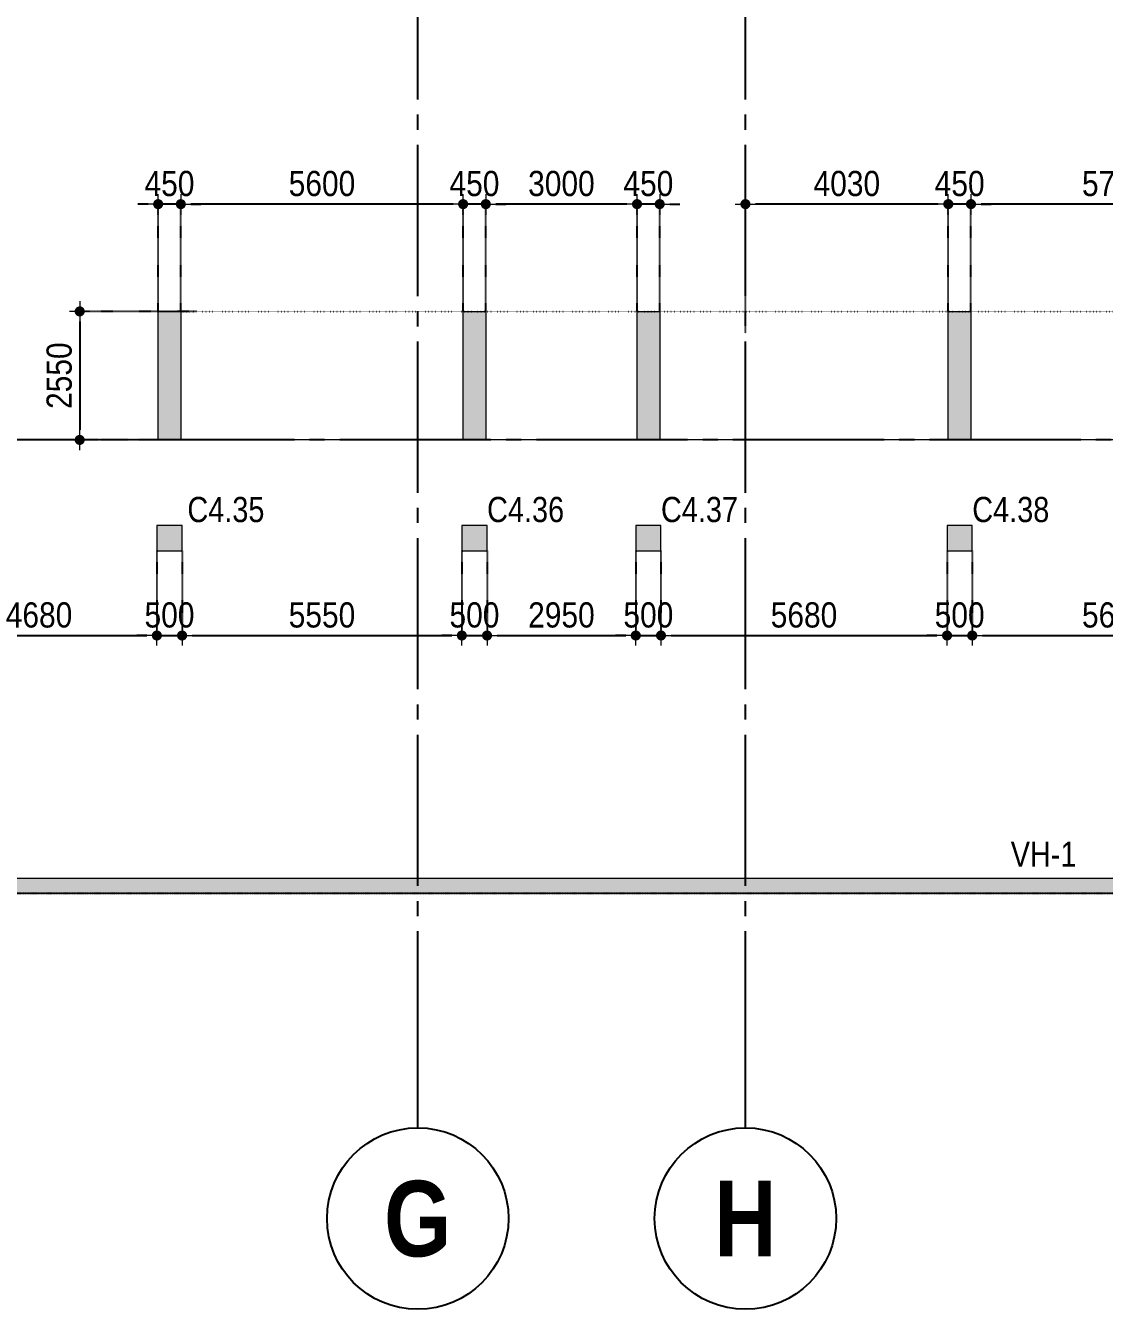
# Model space of a CAD drawing. Header units: millimetres. Extents: x -3973692 to -2843767, y 592734 to 838475.
# Drawn here: x -3701623 to -3680225, y 592734 to 618199 of the extents above; entities that cross this region are included whole.
import ezdxf
from ezdxf.enums import TextEntityAlignment as Align

# ---------------------------------------------------------------- set-up
doc = ezdxf.new("R2010")
doc.units = ezdxf.units.MM
doc.header["$MEASUREMENT"] = 0
doc.header["$PDMODE"] = 3
doc.header["$PDSIZE"] = -20
for name, pattern in [('CHG_XX_Cot_Ham 1$0$MB_Luoi truc$0$Center101', [13, 10, -1, 1, -1]), ('CHG_XX_Cot_Ham 1$0$MB_Luoi truc$0$HTT Hidden 21', [3, 2, -1]), ('CHG_XX_Luoi truc$0$MB_Luoi truc$0$Center101', [13, 10, -1, 1, -1]), ('DIVIDE2', [15.875, 6.35, -3.175, 0, -3.175, 0, -3.175]), ('DOT2', [0.125, 0, -0.125]), ('HIDDEN5', [2.8375, 1.25, -1.5875])]:
    doc.linetypes.add(name, pattern=pattern)
doc.layers.get('0').update_dxf_attribs({"lineweight": 9})
doc.layers.get('Defpoints').update_dxf_attribs({"color": 10, "lineweight": 0})
for name, color, linetype, lineweight in [("'S_General_Dim_1", 1, 'Continuous', 18), ("'S_General_Divide_3 Intermediate", 3, 'DIVIDE2', 40), ('CHG_XX_Cot_Ham 1$0$Ap0302_PC', 150, 'Continuous', 9), ('CHG_XX_Cot_Ham 1$0$Ap0302_PC @ 1', 150, 'Continuous', 9), ('CHG_XX_Cot_Ham 1$0$Ap0302_PC @ 150 VP1', 150, 'Continuous', 9), ('CHG_XX_Cot_Ham 1$0$Ap0302_PC @ 150 VP2', 150, 'Continuous', 9), ('CHG_XX_Cot_Ham 1$0$Ap0302_PC @ 150 VP3', 150, 'Continuous', 9), ('CHG_XX_Cot_Ham 1$0$Ap0302_PC @ 150 VP4', 150, 'Continuous', 9), ('CHG_XX_Cot_Ham 1$0$Ap0302_PC @ 150 VP5', 150, 'Continuous', 9), ('CHG_XX_Cot_Ham 1$0$Ap0302_PC @ 150 VP6', 150, 'Continuous', 9), ('CHG_XX_Cot_Ham 1$0$Ap0302_PC @ 150 VP7', 150, 'Continuous', 9), ('CHG_XX_Cot_Ham 1$0$Ap0302_PC @ 150 VP8', 150, 'Continuous', 9), ('CHG_XX_Cot_Ham 1$0$Ap0302_PC @ 150 VP9', 150, 'Continuous', 9), ('CHG_XX_Cot_Ham 1$0$Ap0302_PC @ 150 VPModel', 150, 'Continuous', 9), ('CHG_XX_Cot_Ham 1$0$Ap0311_H', 8, 'Continuous', 15), ('CHG_XX_Cot_Ham 1$0$MB_Luoi truc$0$Grid Line', 251, 'CHG_XX_Cot_Ham 1$0$MB_Luoi truc$0$Center101', 9), ('CHG_XX_Cot_Ham 1$0$S_Concrete_Cont_2 Normal', 2, 'Continuous', 13), ('TEXT', 7, 'Continuous', 15)]:
    doc.layers.add(name, color=color, linetype=linetype, lineweight=lineweight)
for name, color, linetype in [('CHG_XX_Cot_Ham 1$0$MB_Cot ham$0$Concrete Line', 6, 'Continuous'), ('CHG_XX_Cot_Ham 1$0$mb_cot tang 1-3$0$Concrete Line', 6, 'Continuous'), ('CHG_XX_Luoi truc$0$Grid', 34, 'Continuous'), ('CHG_XX_Luoi truc$0$Grid Line', 251, 'CHG_XX_Luoi truc$0$MB_Luoi truc$0$Center101'), ('dim', 1, 'Continuous')]:
    doc.layers.add(name, color=color, linetype=linetype)
doc.styles.add('arial', font='arial.ttf', dxfattribs={"width": 0.85})
doc.styles.add('CHG_XX_Luoi truc$0$MB_Luoi truc$0$Grid A-F$0$VNI-HelveCB', font='')
doc.styles.add('TTP-HelCon', font='')
doc.styles.get('CHG_XX_Luoi truc$0$MB_Luoi truc$0$Grid A-F$0$VNI-HelveCB').set_extended_font_data('VNI-Helve-Condense', bold=True)
doc.styles.get('TTP-HelCon').set_extended_font_data('VNI-Helve-Condense')
doc.dimstyles.new('200', dxfattribs={"dimscale": 200, "dimtxt": 2.5, "dimasz": 1, "dimexe": 0, "dimexo": 0, "dimgap": 0.75, "dimtad": 1, "dimdec": 0, "dimrnd": 10, "dimzin": 9, "dimdsep": 46, "dimtxsty": 'arial', "dimblk1": 'DIMDOT', "dimblk2": 'DIMDOT', "dimsah": 1, "dimcen": 2, "dimdle": 3, "dimclre": 8, "dimclrt": 2, "dimadec": 0, "dimazin": 0, "dimtfac": 1, "dimtdec": 0, "dimtix": 1, "dimtmove": 2, "dimatfit": 3, "dimldrblk": 'DIMPIJL', "dimfxl": 1, "dimtvp": 1.8, "dimtolj": 1, "dimtzin": 0, "dimarcsym": 0})

# ---------------------------------------------------------------- blocks, each defined once
blk = doc.blocks.new('*U2846')
at = {"layer": 'CHG_XX_Luoi truc$0$Grid', "lineweight": -2}
blk.add_line((0, -3), (0, 0), dxfattribs=at)
blk.add_circle((0, -9), 6, dxfattribs=at)
at = {"layer": 'CHG_XX_Luoi truc$0$Grid Line'}
blk.add_line((0, 0), (0, 608), dxfattribs=at)
at = {"layer": 'CHG_XX_Luoi truc$0$Grid', "lineweight": -2, "style": 'CHG_XX_Luoi truc$0$MB_Luoi truc$0$Grid A-F$0$VNI-HelveCB'}
for tag, p in [('GRIDSUB', (0, 617)), ('GRID', (0, -9))]:
    blk.add_attdef(tag, text='', height=5, dxfattribs=at).set_placement(p, align=Align.MIDDLE)
blk = doc.blocks.new('*U2841')
at = {"layer": 'CHG_XX_Luoi truc$0$Grid', "lineweight": -2}
blk.add_line((0, -3), (0, 0), dxfattribs=at)
blk.add_circle((0, -9), 6, dxfattribs=at)
at = {"layer": 'CHG_XX_Luoi truc$0$Grid Line'}
blk.add_line((0, 0), (0, 608), dxfattribs=at)
at = {"layer": 'CHG_XX_Luoi truc$0$Grid', "lineweight": -2, "style": 'CHG_XX_Luoi truc$0$MB_Luoi truc$0$Grid A-F$0$VNI-HelveCB'}
for tag, p in [('GRIDSUB', (0, 617)), ('GRID', (0, -9))]:
    blk.add_attdef(tag, text='', height=5, dxfattribs=at).set_placement(p, align=Align.MIDDLE)
blk = doc.blocks.new('*U2843')
at = {"layer": 'CHG_XX_Luoi truc$0$Grid Line'}
blk.add_line((0, 0), (0, 438), dxfattribs=at)
at = {"layer": 'CHG_XX_Luoi truc$0$Grid', "lineweight": -2, "style": 'CHG_XX_Luoi truc$0$MB_Luoi truc$0$Grid A-F$0$VNI-HelveCB'}
for tag, p in [('GRIDSUB', (0, 447)), ('GRID', (0, -9))]:
    blk.add_attdef(tag, text='', height=5, dxfattribs=at).set_placement(p, align=Align.MIDDLE)
blk = doc.blocks.new('CHG_XX_Luoi truc')
at = {"layer": 'CHG_XX_Luoi truc$0$Grid'}
ref = blk.add_blockref('*U2841', (54650, -12747), dxfattribs=dict(at, xscale=300, yscale=300, zscale=300))
ref.add_attrib('GRID', 'G', dxfattribs={"lineweight": -2, "height": 1500, "style": 'CHG_XX_Luoi truc$0$MB_Luoi truc$0$Grid A-F$0$VNI-HelveCB'}).set_placement((54650, -15447), align=Align.MIDDLE)
ref = blk.add_blockref('*U2846', (61150, -12747), dxfattribs=dict(at, xscale=300, yscale=300, zscale=300))
ref.add_attrib('GRID', 'H', dxfattribs={"lineweight": -2, "height": 1500, "style": 'CHG_XX_Luoi truc$0$MB_Luoi truc$0$Grid A-F$0$VNI-HelveCB'}).set_placement((61150, -15447), align=Align.MIDDLE)
at = {"layer": 'CHG_XX_Luoi truc$0$Grid', "xscale": 300.0000000000013, "yscale": 300.0000000000013, "zscale": 300.0000000000013, "rotation": 90}
blk.add_blockref('*U2843', (110703, 0), dxfattribs=at)
blk = doc.blocks.new('*U3241')
at = {"layer": 'CHG_XX_Cot_Ham 1$0$Ap0302_PC @ 1'}
h = blk.add_hatch(color=256, dxfattribs=at)
h.dxf.hatch_style = 1
h.paths.add_polyline_path([(450, 0), (0, 0), (0, -2550), (450, -2550)])
at = {"layer": 'CHG_XX_Cot_Ham 1$0$Ap0302_PC @ 150 VP1'}
h = blk.add_hatch(color=256, dxfattribs=at)
h.dxf.hatch_style = 1
h.paths.add_polyline_path([(450, 0), (0, 0), (0, -2550), (450, -2550)])
at = {"layer": 'CHG_XX_Cot_Ham 1$0$Ap0302_PC @ 150 VP2'}
h = blk.add_hatch(color=256, dxfattribs=at)
h.dxf.hatch_style = 1
h.paths.add_polyline_path([(450, 0), (0, 0), (0, -2550), (450, -2550)])
at = {"layer": 'CHG_XX_Cot_Ham 1$0$Ap0302_PC @ 150 VP3'}
h = blk.add_hatch(color=256, dxfattribs=at)
h.dxf.hatch_style = 1
h.paths.add_polyline_path([(450, 0), (0, 0), (0, -2550), (450, -2550)])
at = {"layer": 'CHG_XX_Cot_Ham 1$0$Ap0302_PC @ 150 VP4'}
h = blk.add_hatch(color=256, dxfattribs=at)
h.dxf.hatch_style = 1
h.paths.add_polyline_path([(450, 0), (0, 0), (0, -2550), (450, -2550)])
at = {"layer": 'CHG_XX_Cot_Ham 1$0$Ap0302_PC @ 150 VP5'}
h = blk.add_hatch(color=256, dxfattribs=at)
h.dxf.hatch_style = 1
h.paths.add_polyline_path([(450, 0), (0, 0), (0, -2550), (450, -2550)])
at = {"layer": 'CHG_XX_Cot_Ham 1$0$Ap0302_PC @ 150 VP6'}
h = blk.add_hatch(color=256, dxfattribs=at)
h.dxf.hatch_style = 1
h.paths.add_polyline_path([(450, 0), (0, 0), (0, -2550), (450, -2550)])
at = {"layer": 'CHG_XX_Cot_Ham 1$0$Ap0302_PC @ 150 VP7'}
h = blk.add_hatch(color=256, dxfattribs=at)
h.dxf.hatch_style = 1
h.paths.add_polyline_path([(450, 0), (0, 0), (0, -2550), (450, -2550)])
at = {"layer": 'CHG_XX_Cot_Ham 1$0$Ap0302_PC @ 150 VP8'}
h = blk.add_hatch(color=256, dxfattribs=at)
h.dxf.hatch_style = 1
h.paths.add_polyline_path([(450, 0), (0, 0), (0, -2550), (450, -2550)])
at = {"layer": 'CHG_XX_Cot_Ham 1$0$Ap0302_PC @ 150 VP9'}
h = blk.add_hatch(color=256, dxfattribs=at)
h.dxf.hatch_style = 1
h.paths.add_polyline_path([(450, 0), (0, 0), (0, -2550), (450, -2550)])
at = {"layer": 'CHG_XX_Cot_Ham 1$0$Ap0302_PC @ 150 VPModel'}
h = blk.add_hatch(color=256, dxfattribs=at)
h.dxf.hatch_style = 1
h.paths.add_polyline_path([(450, 0), (0, 0), (0, -2550), (450, -2550)])
blk = doc.blocks.new('CHG_XX_Cot_Ham 1$0$Block A_C450x2250')
at = {"layer": 'CHG_XX_Cot_Ham 1$0$Ap0302_PC'}
blk.add_lwpolyline([(450, -2550), (0, -2550), (0, 0), (450, 0)], close=True, dxfattribs=at)
blk.add_blockref('*U3241', (0, 0), dxfattribs=at)
blk = doc.blocks.new('*U3243')
at = {"layer": 'CHG_XX_Cot_Ham 1$0$Ap0302_PC @ 1'}
h = blk.add_hatch(color=3, dxfattribs=at)
h.dxf.hatch_style = 1
h.paths.add_polyline_path([(-250, -250), (-250, 250), (250, 250), (250, -250)])
at = {"layer": 'CHG_XX_Cot_Ham 1$0$Ap0302_PC @ 150 VP1'}
h = blk.add_hatch(color=3, dxfattribs=at)
h.dxf.hatch_style = 1
h.paths.add_polyline_path([(-250, -250), (-250, 250), (250, 250), (250, -250)])
at = {"layer": 'CHG_XX_Cot_Ham 1$0$Ap0302_PC @ 150 VP2'}
h = blk.add_hatch(color=3, dxfattribs=at)
h.dxf.hatch_style = 1
h.paths.add_polyline_path([(-250, -250), (-250, 250), (250, 250), (250, -250)])
at = {"layer": 'CHG_XX_Cot_Ham 1$0$Ap0302_PC @ 150 VP3'}
h = blk.add_hatch(color=3, dxfattribs=at)
h.dxf.hatch_style = 1
h.paths.add_polyline_path([(-250, -250), (-250, 250), (250, 250), (250, -250)])
at = {"layer": 'CHG_XX_Cot_Ham 1$0$Ap0302_PC @ 150 VP4'}
h = blk.add_hatch(color=3, dxfattribs=at)
h.dxf.hatch_style = 1
h.paths.add_polyline_path([(-250, -250), (-250, 250), (250, 250), (250, -250)])
at = {"layer": 'CHG_XX_Cot_Ham 1$0$Ap0302_PC @ 150 VP5'}
h = blk.add_hatch(color=3, dxfattribs=at)
h.dxf.hatch_style = 1
h.paths.add_polyline_path([(-250, -250), (-250, 250), (250, 250), (250, -250)])
at = {"layer": 'CHG_XX_Cot_Ham 1$0$Ap0302_PC @ 150 VP6'}
h = blk.add_hatch(color=3, dxfattribs=at)
h.dxf.hatch_style = 1
h.paths.add_polyline_path([(-250, -250), (-250, 250), (250, 250), (250, -250)])
at = {"layer": 'CHG_XX_Cot_Ham 1$0$Ap0302_PC @ 150 VP7'}
h = blk.add_hatch(color=3, dxfattribs=at)
h.dxf.hatch_style = 1
h.paths.add_polyline_path([(-250, -250), (-250, 250), (250, 250), (250, -250)])
at = {"layer": 'CHG_XX_Cot_Ham 1$0$Ap0302_PC @ 150 VP8'}
h = blk.add_hatch(color=3, dxfattribs=at)
h.dxf.hatch_style = 1
h.paths.add_polyline_path([(-250, -250), (-250, 250), (250, 250), (250, -250)])
at = {"layer": 'CHG_XX_Cot_Ham 1$0$Ap0302_PC @ 150 VP9'}
h = blk.add_hatch(color=3, dxfattribs=at)
h.dxf.hatch_style = 1
h.paths.add_polyline_path([(-250, -250), (-250, 250), (250, 250), (250, -250)])
at = {"layer": 'CHG_XX_Cot_Ham 1$0$Ap0302_PC @ 150 VPModel'}
h = blk.add_hatch(color=3, dxfattribs=at)
h.dxf.hatch_style = 1
h.paths.add_polyline_path([(-250, -250), (-250, 250), (250, 250), (250, -250)])
blk = doc.blocks.new('CHG_XX_Cot_Ham 1$0$500x500')
at = {"layer": 'CHG_XX_Cot_Ham 1$0$Ap0302_PC'}
blk.add_lwpolyline([(250, -250), (250, 250), (-250, 250), (-250, -250)], close=True, dxfattribs=at)
blk.add_blockref('*U3243', (0, 0), dxfattribs=at)
blk = doc.blocks.new('CHG_XX_Cot_Ham 1')
at = {"layer": 'CHG_XX_Cot_Ham 1$0$Ap0311_H'}
h = blk.add_hatch(color=256, dxfattribs=at)
h.dxf.hatch_style = 1
h.paths.add_polyline_path([(99639.2, 163400), (-10900, 163400), (-10900, 85450), (-300, 85450), (-300, 84050), (32350, 84050), (32350, -9000), (103575.5, -9000), (106050, -6022), (106050, 158254.3)])
h.paths.add_polyline_path([(99533.7, 163100), (105750, 158110.4), (105750, 90450), (105650, 90450), (105650, 90450), (105750, 90450), (105750, 13850), (105750, 13825.9), (105750, -5913.6), (103434.7, -8700), (93600, -8700), (32650, -8700), (32650, 84350), (0, 84350), (0, 85750), (-10600, 85750), (-10600, 163100), (93600, 163100)], flags=16)
at = {"layer": 'CHG_XX_Cot_Ham 1$0$Ap0302_PC'}
blk.add_lwpolyline([(32350, 84050), (-300, 84050), (-300, 85450), (-10900, 85450), (-10900, 163400), (99639.2, 163400), (106050, 158254.3), (106050, -6022), (103575.5, -9000), (32350, -9000)], close=True, dxfattribs=at)
blk.add_lwpolyline([(105750, 90444), (105750, -5913.6), (103434.7, -8700), (32650, -8700), (32650, 84350), (0, 84350), (0, 85750), (-10600, 85750), (-10600, 163100), (99533.7, 163100), (105750, 158110.4), (105750, 127475.9)], dxfattribs=at)
at = {"layer": 'CHG_XX_Cot_Ham 1$0$MB_Cot ham$0$Concrete Line', "linetype": 'CHG_XX_Cot_Ham 1$0$MB_Luoi truc$0$HTT Hidden 21'}
blk.add_lwpolyline([(99639.2, 163400), (106050, 158254.3), (106050, -6022), (103575.5, -9000), (32350, -9000), (32350, 84050), (-300, 84050), (-300, 85450), (-10900, 85450), (-10900, 163400)], close=True, dxfattribs=at)
at = {"layer": 'CHG_XX_Cot_Ham 1$0$MB_Luoi truc$0$Grid Line'}
blk.add_line((110702.9, 0), (-20697.1, 0), dxfattribs=at)
at = {"layer": 'CHG_XX_Cot_Ham 1$0$Ap0302_PC'}
for p in [(49500, 2550), (55550, 2550), (59000, 2550), (65175, 2550)]:
    blk.add_blockref('CHG_XX_Cot_Ham 1$0$Block A_C450x2250', p, dxfattribs=at)
at = {"layer": 'CHG_XX_Cot_Ham 1$0$mb_cot tang 1-3$0$Concrete Line'}
blk.add_blockref('CHG_XX_Luoi truc', (0, 0), dxfattribs=at)
at = {"layer": 'CHG_XX_Cot_Ham 1$0$S_Concrete_Cont_2 Normal'}
for p in [(49725, -1950), (55775, -1950), (59225, -1950), (65400, -1950)]:
    blk.add_blockref('CHG_XX_Cot_Ham 1$0$500x500', p, dxfattribs=at)
blk = doc.blocks.new('DIMDOT')
for p, q in [((1, 0), (-1, 0)), ((0, -1), (0, 1))]:
    blk.add_line(p, q)
at = {"const_width": 0.5}
blk.add_lwpolyline([(-0.25, 0, 1), (0.25, 0, 1)], format="xyb", close=True, dxfattribs=at)
blk = doc.blocks.new('*D2028')
at = {"layer": "'S_General_Dim_1", "color": 8, "linetype": 'HIDDEN5', "lineweight": -2, "transparency": 16777216}
for p, q in [((-3698219, 612531), (-3700551, 612531)), ((-3698219, 609981), (-3700551, 609981))]:
    blk.add_line(p, q, dxfattribs=at)
at = {"layer": "'S_General_Dim_1", "color": 0, "lineweight": -2, "transparency": 16777216}
blk.add_line((-3700551, 612331), (-3700551, 610181), dxfattribs=at)
at = {"layer": 'Defpoints', "color": 0, "transparency": 16777216}
for p in [(-3698219, 612531), (-3700551, 609981), (-3698219, 609981)]:
    blk.add_point(p, dxfattribs=at)
at = {"layer": "'S_General_Dim_1", "color": 0, "lineweight": -2, "transparency": 16777216, "xscale": 200, "yscale": 200, "zscale": 200}
for p, rotation in [((-3700551, 612531), 90), ((-3700551, 609981), 270)]:
    blk.add_blockref('DIMDOT', p, dxfattribs=dict(at, rotation=rotation))
at = {"layer": "'S_General_Dim_1", "color": 2, "transparency": 16777216, "insert": (-3700956, 611256), "char_height": 500, "attachment_point": 5, "rotation": 90, "style": 'arial'}
blk.add_mtext('\\A1;2550', dxfattribs=at)
blk = doc.blocks.new('DIMPIJL')
at = {"linetype": 'ByBlock'}
blk.add_solid([(-2.5, 0.42), (-2.5, -0.42), (0, 0)], dxfattribs=at)
blk = doc.blocks.new('*D2072')
at = {"layer": "'S_General_Dim_1", "color": 8, "linetype": 'HIDDEN5', "lineweight": -2, "transparency": 16777216}
for p, q in [((-3682870, 612531), (-3682870, 614659)), ((-3677145, 612531), (-3677145, 614659))]:
    blk.add_line(p, q, dxfattribs=at)
at = {"layer": "'S_General_Dim_1", "color": 0, "lineweight": -2, "transparency": 16777216}
blk.add_line((-3677345, 614659), (-3682670, 614659), dxfattribs=at)
at = {"layer": 'Defpoints', "color": 0, "transparency": 16777216}
for p in [(-3682870, 614659), (-3682870, 612531), (-3677145, 612531)]:
    blk.add_point(p, dxfattribs=at)
at = {"layer": "'S_General_Dim_1", "color": 0, "lineweight": -2, "transparency": 16777216, "xscale": 200, "yscale": 200, "zscale": 200, "rotation": 180}
blk.add_blockref('DIMDOT', (-3682870, 614659), dxfattribs=at)
at = {"layer": "'S_General_Dim_1", "color": 0, "lineweight": -2, "transparency": 16777216, "xscale": 200, "yscale": 200, "zscale": 200}
blk.add_blockref('DIMDOT', (-3677145, 614659), dxfattribs=at)
at = {"layer": "'S_General_Dim_1", "color": 2, "transparency": 16777216, "insert": (-3680008, 615065), "char_height": 500, "attachment_point": 5, "style": 'arial'}
blk.add_mtext('\\A1;5720', dxfattribs=at)
blk = doc.blocks.new('*D2073')
at = {"layer": "'S_General_Dim_1", "color": 0, "lineweight": -2, "transparency": 16777216}
for p, q in [((-3683520, 614659), (-3683720, 614659)), ((-3682870, 614659), (-3683320, 614659)), ((-3682670, 614659), (-3682470, 614659))]:
    blk.add_line(p, q, dxfattribs=at)
at = {"layer": "'S_General_Dim_1", "color": 8, "linetype": 'HIDDEN5', "lineweight": -2, "transparency": 16777216}
for p, q in [((-3683320, 612531), (-3683320, 614659)), ((-3682870, 612531), (-3682870, 614659))]:
    blk.add_line(p, q, dxfattribs=at)
at = {"layer": 'Defpoints', "color": 0, "transparency": 16777216}
for p in [(-3683320, 614659), (-3683320, 612531), (-3682870, 612531)]:
    blk.add_point(p, dxfattribs=at)
at = {"layer": "'S_General_Dim_1", "color": 0, "lineweight": -2, "transparency": 16777216, "xscale": 200, "yscale": 200, "zscale": 200}
blk.add_blockref('DIMDOT', (-3683320, 614659), dxfattribs=at)
at = {"layer": "'S_General_Dim_1", "color": 0, "lineweight": -2, "transparency": 16777216, "xscale": 200, "yscale": 200, "zscale": 200, "rotation": 180}
blk.add_blockref('DIMDOT', (-3682870, 614659), dxfattribs=at)
at = {"layer": "'S_General_Dim_1", "color": 2, "transparency": 16777216, "insert": (-3683095, 615065), "char_height": 500, "attachment_point": 5, "style": 'arial'}
blk.add_mtext('\\A1;450', dxfattribs=at)
blk = doc.blocks.new('*D2074')
at = {"layer": "'S_General_Dim_1", "color": 8, "linetype": 'HIDDEN5', "lineweight": -2, "transparency": 16777216}
for p, q in [((-3687345, 612098), (-3687345, 614659)), ((-3683320, 612531), (-3683320, 614659))]:
    blk.add_line(p, q, dxfattribs=at)
at = {"layer": "'S_General_Dim_1", "color": 0, "lineweight": -2, "transparency": 16777216}
blk.add_line((-3683520, 614659), (-3687145, 614659), dxfattribs=at)
at = {"layer": 'Defpoints', "color": 0, "transparency": 16777216}
for p in [(-3687345, 614659), (-3683320, 612531), (-3687345, 612098)]:
    blk.add_point(p, dxfattribs=at)
at = {"layer": "'S_General_Dim_1", "color": 0, "lineweight": -2, "transparency": 16777216, "xscale": 200, "yscale": 200, "zscale": 200, "rotation": 180}
blk.add_blockref('DIMDOT', (-3687345, 614659), dxfattribs=at)
at = {"layer": "'S_General_Dim_1", "color": 0, "lineweight": -2, "transparency": 16777216, "xscale": 200, "yscale": 200, "zscale": 200}
blk.add_blockref('DIMDOT', (-3683320, 614659), dxfattribs=at)
at = {"layer": "'S_General_Dim_1", "color": 2, "transparency": 16777216, "insert": (-3685333, 615065), "char_height": 500, "attachment_point": 5, "style": 'arial'}
blk.add_mtext('\\A1;4030', dxfattribs=at)
blk = doc.blocks.new('*D2075')
at = {"layer": "'S_General_Dim_1", "color": 0, "lineweight": -2, "transparency": 16777216}
for p, q in [((-3689695, 614659), (-3689895, 614659)), ((-3689045, 614659), (-3689495, 614659)), ((-3688845, 614659), (-3688645, 614659))]:
    blk.add_line(p, q, dxfattribs=at)
at = {"layer": "'S_General_Dim_1", "color": 8, "linetype": 'HIDDEN5', "lineweight": -2, "transparency": 16777216}
for p, q in [((-3689495, 612531), (-3689495, 614659)), ((-3689045, 612531), (-3689045, 614659))]:
    blk.add_line(p, q, dxfattribs=at)
at = {"layer": 'Defpoints', "color": 0, "transparency": 16777216}
for p in [(-3689495, 614659), (-3689495, 612531), (-3689045, 612531)]:
    blk.add_point(p, dxfattribs=at)
at = {"layer": "'S_General_Dim_1", "color": 0, "lineweight": -2, "transparency": 16777216, "xscale": 200, "yscale": 200, "zscale": 200}
blk.add_blockref('DIMDOT', (-3689495, 614659), dxfattribs=at)
at = {"layer": "'S_General_Dim_1", "color": 0, "lineweight": -2, "transparency": 16777216, "xscale": 200, "yscale": 200, "zscale": 200, "rotation": 180}
blk.add_blockref('DIMDOT', (-3689045, 614659), dxfattribs=at)
at = {"layer": "'S_General_Dim_1", "color": 2, "transparency": 16777216, "insert": (-3689270, 615065), "char_height": 500, "attachment_point": 5, "style": 'arial'}
blk.add_mtext('\\A1;450', dxfattribs=at)
blk = doc.blocks.new('*D2032')
at = {"layer": "'S_General_Dim_1", "color": 8, "linetype": 'HIDDEN5', "lineweight": -2, "transparency": 16777216}
for p, q in [((-3692495, 612531), (-3692495, 614659)), ((-3689495, 612531), (-3689495, 614659))]:
    blk.add_line(p, q, dxfattribs=at)
at = {"layer": "'S_General_Dim_1", "color": 0, "lineweight": -2, "transparency": 16777216}
blk.add_line((-3689695, 614659), (-3692295, 614659), dxfattribs=at)
at = {"layer": 'Defpoints', "color": 0, "transparency": 16777216}
for p in [(-3692495, 614659), (-3692495, 612531), (-3689495, 612531)]:
    blk.add_point(p, dxfattribs=at)
at = {"layer": "'S_General_Dim_1", "color": 0, "lineweight": -2, "transparency": 16777216, "xscale": 200, "yscale": 200, "zscale": 200, "rotation": 180}
blk.add_blockref('DIMDOT', (-3692495, 614659), dxfattribs=at)
at = {"layer": "'S_General_Dim_1", "color": 0, "lineweight": -2, "transparency": 16777216, "xscale": 200, "yscale": 200, "zscale": 200}
blk.add_blockref('DIMDOT', (-3689495, 614659), dxfattribs=at)
at = {"layer": "'S_General_Dim_1", "color": 2, "transparency": 16777216, "insert": (-3690995, 615065), "char_height": 500, "attachment_point": 5, "style": 'arial'}
blk.add_mtext('\\A1;3000', dxfattribs=at)
blk = doc.blocks.new('*D2033')
at = {"layer": "'S_General_Dim_1", "color": 0, "lineweight": -2, "transparency": 16777216}
for p, q in [((-3693145, 614659), (-3693345, 614659)), ((-3692495, 614659), (-3692945, 614659)), ((-3692295, 614659), (-3692095, 614659))]:
    blk.add_line(p, q, dxfattribs=at)
at = {"layer": "'S_General_Dim_1", "color": 8, "linetype": 'HIDDEN5', "lineweight": -2, "transparency": 16777216}
for p, q in [((-3692945, 612531), (-3692945, 614659)), ((-3692495, 612531), (-3692495, 614659))]:
    blk.add_line(p, q, dxfattribs=at)
at = {"layer": 'Defpoints', "color": 0, "transparency": 16777216}
for p in [(-3692945, 614659), (-3692945, 612531), (-3692495, 612531)]:
    blk.add_point(p, dxfattribs=at)
at = {"layer": "'S_General_Dim_1", "color": 0, "lineweight": -2, "transparency": 16777216, "xscale": 200, "yscale": 200, "zscale": 200}
blk.add_blockref('DIMDOT', (-3692945, 614659), dxfattribs=at)
at = {"layer": "'S_General_Dim_1", "color": 0, "lineweight": -2, "transparency": 16777216, "xscale": 200, "yscale": 200, "zscale": 200, "rotation": 180}
blk.add_blockref('DIMDOT', (-3692495, 614659), dxfattribs=at)
at = {"layer": "'S_General_Dim_1", "color": 2, "transparency": 16777216, "insert": (-3692720, 615065), "char_height": 500, "attachment_point": 5, "style": 'arial'}
blk.add_mtext('\\A1;450', dxfattribs=at)
blk = doc.blocks.new('*D2034')
at = {"layer": "'S_General_Dim_1", "color": 8, "linetype": 'HIDDEN5', "lineweight": -2, "transparency": 16777216}
for p, q in [((-3698545, 612531), (-3698545, 614659)), ((-3692945, 612531), (-3692945, 614659))]:
    blk.add_line(p, q, dxfattribs=at)
at = {"layer": "'S_General_Dim_1", "color": 0, "lineweight": -2, "transparency": 16777216}
blk.add_line((-3693145, 614659), (-3698345, 614659), dxfattribs=at)
at = {"layer": 'Defpoints', "color": 0, "transparency": 16777216}
for p in [(-3698545, 614659), (-3698545, 612531), (-3692945, 612531)]:
    blk.add_point(p, dxfattribs=at)
at = {"layer": "'S_General_Dim_1", "color": 0, "lineweight": -2, "transparency": 16777216, "xscale": 200, "yscale": 200, "zscale": 200, "rotation": 180}
blk.add_blockref('DIMDOT', (-3698545, 614659), dxfattribs=at)
at = {"layer": "'S_General_Dim_1", "color": 0, "lineweight": -2, "transparency": 16777216, "xscale": 200, "yscale": 200, "zscale": 200}
blk.add_blockref('DIMDOT', (-3692945, 614659), dxfattribs=at)
at = {"layer": "'S_General_Dim_1", "color": 2, "transparency": 16777216, "insert": (-3695745, 615065), "char_height": 500, "attachment_point": 5, "style": 'arial'}
blk.add_mtext('\\A1;5600', dxfattribs=at)
blk = doc.blocks.new('*D2035')
at = {"layer": "'S_General_Dim_1", "color": 0, "lineweight": -2, "transparency": 16777216}
for p, q in [((-3699195, 614659), (-3699395, 614659)), ((-3698545, 614659), (-3698995, 614659)), ((-3698345, 614659), (-3698145, 614659))]:
    blk.add_line(p, q, dxfattribs=at)
at = {"layer": "'S_General_Dim_1", "color": 8, "linetype": 'HIDDEN5', "lineweight": -2, "transparency": 16777216}
for p, q in [((-3698995, 612531), (-3698995, 614659)), ((-3698545, 612531), (-3698545, 614659))]:
    blk.add_line(p, q, dxfattribs=at)
at = {"layer": 'Defpoints', "color": 0, "transparency": 16777216}
for p in [(-3698995, 614659), (-3698995, 612531), (-3698545, 612531)]:
    blk.add_point(p, dxfattribs=at)
at = {"layer": "'S_General_Dim_1", "color": 0, "lineweight": -2, "transparency": 16777216, "xscale": 200, "yscale": 200, "zscale": 200}
blk.add_blockref('DIMDOT', (-3698995, 614659), dxfattribs=at)
at = {"layer": "'S_General_Dim_1", "color": 0, "lineweight": -2, "transparency": 16777216, "xscale": 200, "yscale": 200, "zscale": 200, "rotation": 180}
blk.add_blockref('DIMDOT', (-3698545, 614659), dxfattribs=at)
at = {"layer": "'S_General_Dim_1", "color": 2, "transparency": 16777216, "insert": (-3698770, 615065), "char_height": 500, "attachment_point": 5, "style": 'arial'}
blk.add_mtext('\\A1;450', dxfattribs=at)
blk = doc.blocks.new('PODIUM')
at = {"layer": 'TEXT', "color": 6, "style": 'TTP-HelCon'}
for s, p in [('C4.35', (-27366, -67775)), ('C4.36', (-21421, -67775)), ('C4.37', (-17971, -67775)), ('C4.38', (-11796, -67775))]:
    blk.add_text(s, height=500, dxfattribs=at).set_placement(p)
blk = doc.blocks.new('VH1')
at = {"layer": 'TEXT', "color": 3, "style": 'TTP-HelCon'}
blk.add_text('VH-1', height=500, dxfattribs=at).set_placement((0, -172131))
blk = doc.blocks.new('*D2744')
at = {"layer": "'S_General_Dim_1", "color": 8, "linetype": 'HIDDEN5', "lineweight": -2, "transparency": 16777216}
for p, q in [((-3703695, 607781), (-3703695, 606101)), ((-3699020, 607781), (-3699020, 606101))]:
    blk.add_line(p, q, dxfattribs=at)
at = {"layer": "'S_General_Dim_1", "color": 0, "lineweight": -2, "transparency": 16777216}
blk.add_line((-3703495, 606101), (-3699220, 606101), dxfattribs=at)
at = {"layer": 'Defpoints', "color": 0, "transparency": 16777216}
for p in [(-3703695, 607781), (-3699020, 607781), (-3699020, 606101)]:
    blk.add_point(p, dxfattribs=at)
at = {"layer": "'S_General_Dim_1", "color": 0, "lineweight": -2, "transparency": 16777216, "xscale": 200, "yscale": 200, "zscale": 200, "rotation": 180}
blk.add_blockref('DIMDOT', (-3703695, 606101), dxfattribs=at)
at = {"layer": "'S_General_Dim_1", "color": 0, "lineweight": -2, "transparency": 16777216, "xscale": 200, "yscale": 200, "zscale": 200}
blk.add_blockref('DIMDOT', (-3699020, 606101), dxfattribs=at)
at = {"layer": "'S_General_Dim_1", "color": 2, "transparency": 16777216, "insert": (-3701358, 606506), "char_height": 500, "attachment_point": 5, "style": 'arial'}
blk.add_mtext('\\A1;4680', dxfattribs=at)
blk = doc.blocks.new('*D2745')
at = {"layer": "'S_General_Dim_1", "color": 8, "linetype": 'HIDDEN5', "lineweight": -2, "transparency": 16777216}
for p, q in [((-3699020, 607781), (-3699020, 606101)), ((-3698520, 607781), (-3698520, 606101))]:
    blk.add_line(p, q, dxfattribs=at)
at = {"layer": "'S_General_Dim_1", "color": 0, "lineweight": -2, "transparency": 16777216}
for p, q in [((-3699220, 606101), (-3699420, 606101)), ((-3699020, 606101), (-3698520, 606101)), ((-3698320, 606101), (-3698120, 606101))]:
    blk.add_line(p, q, dxfattribs=at)
at = {"layer": 'Defpoints', "color": 0, "transparency": 16777216}
for p in [(-3699020, 607781), (-3698520, 607781), (-3698520, 606101)]:
    blk.add_point(p, dxfattribs=at)
at = {"layer": "'S_General_Dim_1", "color": 0, "lineweight": -2, "transparency": 16777216, "xscale": 200, "yscale": 200, "zscale": 200}
blk.add_blockref('DIMDOT', (-3699020, 606101), dxfattribs=at)
at = {"layer": "'S_General_Dim_1", "color": 0, "lineweight": -2, "transparency": 16777216, "xscale": 200, "yscale": 200, "zscale": 200, "rotation": 180}
blk.add_blockref('DIMDOT', (-3698520, 606101), dxfattribs=at)
at = {"layer": "'S_General_Dim_1", "color": 2, "transparency": 16777216, "insert": (-3698770, 606506), "char_height": 500, "attachment_point": 5, "style": 'arial'}
blk.add_mtext('\\A1;500', dxfattribs=at)
blk = doc.blocks.new('*D2746')
at = {"layer": "'S_General_Dim_1", "color": 8, "linetype": 'HIDDEN5', "lineweight": -2, "transparency": 16777216}
for p, q in [((-3698520, 607781), (-3698520, 606101)), ((-3692970, 607781), (-3692970, 606101))]:
    blk.add_line(p, q, dxfattribs=at)
at = {"layer": "'S_General_Dim_1", "color": 0, "lineweight": -2, "transparency": 16777216}
blk.add_line((-3698320, 606101), (-3693170, 606101), dxfattribs=at)
at = {"layer": 'Defpoints', "color": 0, "transparency": 16777216}
for p in [(-3698520, 607781), (-3692970, 607781), (-3692970, 606101)]:
    blk.add_point(p, dxfattribs=at)
at = {"layer": "'S_General_Dim_1", "color": 0, "lineweight": -2, "transparency": 16777216, "xscale": 200, "yscale": 200, "zscale": 200, "rotation": 180}
blk.add_blockref('DIMDOT', (-3698520, 606101), dxfattribs=at)
at = {"layer": "'S_General_Dim_1", "color": 0, "lineweight": -2, "transparency": 16777216, "xscale": 200, "yscale": 200, "zscale": 200}
blk.add_blockref('DIMDOT', (-3692970, 606101), dxfattribs=at)
at = {"layer": "'S_General_Dim_1", "color": 2, "transparency": 16777216, "insert": (-3695745, 606506), "char_height": 500, "attachment_point": 5, "style": 'arial'}
blk.add_mtext('\\A1;5550', dxfattribs=at)
blk = doc.blocks.new('*D2747')
at = {"layer": "'S_General_Dim_1", "color": 8, "linetype": 'HIDDEN5', "lineweight": -2, "transparency": 16777216}
for p, q in [((-3692970, 607781), (-3692970, 606101)), ((-3692470, 607781), (-3692470, 606101))]:
    blk.add_line(p, q, dxfattribs=at)
at = {"layer": "'S_General_Dim_1", "color": 0, "lineweight": -2, "transparency": 16777216}
for p, q in [((-3693170, 606101), (-3693370, 606101)), ((-3692970, 606101), (-3692470, 606101)), ((-3692270, 606101), (-3692070, 606101))]:
    blk.add_line(p, q, dxfattribs=at)
at = {"layer": 'Defpoints', "color": 0, "transparency": 16777216}
for p in [(-3692970, 607781), (-3692470, 607781), (-3692470, 606101)]:
    blk.add_point(p, dxfattribs=at)
at = {"layer": "'S_General_Dim_1", "color": 0, "lineweight": -2, "transparency": 16777216, "xscale": 200, "yscale": 200, "zscale": 200}
blk.add_blockref('DIMDOT', (-3692970, 606101), dxfattribs=at)
at = {"layer": "'S_General_Dim_1", "color": 0, "lineweight": -2, "transparency": 16777216, "xscale": 200, "yscale": 200, "zscale": 200, "rotation": 180}
blk.add_blockref('DIMDOT', (-3692470, 606101), dxfattribs=at)
at = {"layer": "'S_General_Dim_1", "color": 2, "transparency": 16777216, "insert": (-3692720, 606506), "char_height": 500, "attachment_point": 5, "style": 'arial'}
blk.add_mtext('\\A1;500', dxfattribs=at)
blk = doc.blocks.new('*D2748')
at = {"layer": "'S_General_Dim_1", "color": 8, "linetype": 'HIDDEN5', "lineweight": -2, "transparency": 16777216}
for p, q in [((-3692470, 607781), (-3692470, 606101)), ((-3689520, 607781), (-3689520, 606101))]:
    blk.add_line(p, q, dxfattribs=at)
at = {"layer": "'S_General_Dim_1", "color": 0, "lineweight": -2, "transparency": 16777216}
blk.add_line((-3692270, 606101), (-3689720, 606101), dxfattribs=at)
at = {"layer": 'Defpoints', "color": 0, "transparency": 16777216}
for p in [(-3692470, 607781), (-3689520, 607781), (-3689520, 606101)]:
    blk.add_point(p, dxfattribs=at)
at = {"layer": "'S_General_Dim_1", "color": 0, "lineweight": -2, "transparency": 16777216, "xscale": 200, "yscale": 200, "zscale": 200, "rotation": 180}
blk.add_blockref('DIMDOT', (-3692470, 606101), dxfattribs=at)
at = {"layer": "'S_General_Dim_1", "color": 0, "lineweight": -2, "transparency": 16777216, "xscale": 200, "yscale": 200, "zscale": 200}
blk.add_blockref('DIMDOT', (-3689520, 606101), dxfattribs=at)
at = {"layer": "'S_General_Dim_1", "color": 2, "transparency": 16777216, "insert": (-3690995, 606506), "char_height": 500, "attachment_point": 5, "style": 'arial'}
blk.add_mtext('\\A1;2950', dxfattribs=at)
blk = doc.blocks.new('*D2749')
at = {"layer": "'S_General_Dim_1", "color": 8, "linetype": 'HIDDEN5', "lineweight": -2, "transparency": 16777216}
for p, q in [((-3689520, 607781), (-3689520, 606101)), ((-3689020, 607781), (-3689020, 606101))]:
    blk.add_line(p, q, dxfattribs=at)
at = {"layer": "'S_General_Dim_1", "color": 0, "lineweight": -2, "transparency": 16777216}
for p, q in [((-3689720, 606101), (-3689920, 606101)), ((-3689520, 606101), (-3689020, 606101)), ((-3688820, 606101), (-3688620, 606101))]:
    blk.add_line(p, q, dxfattribs=at)
at = {"layer": 'Defpoints', "color": 0, "transparency": 16777216}
for p in [(-3689520, 607781), (-3689020, 607781), (-3689020, 606101)]:
    blk.add_point(p, dxfattribs=at)
at = {"layer": "'S_General_Dim_1", "color": 0, "lineweight": -2, "transparency": 16777216, "xscale": 200, "yscale": 200, "zscale": 200}
blk.add_blockref('DIMDOT', (-3689520, 606101), dxfattribs=at)
at = {"layer": "'S_General_Dim_1", "color": 0, "lineweight": -2, "transparency": 16777216, "xscale": 200, "yscale": 200, "zscale": 200, "rotation": 180}
blk.add_blockref('DIMDOT', (-3689020, 606101), dxfattribs=at)
at = {"layer": "'S_General_Dim_1", "color": 2, "transparency": 16777216, "insert": (-3689270, 606506), "char_height": 500, "attachment_point": 5, "style": 'arial'}
blk.add_mtext('\\A1;500', dxfattribs=at)
blk = doc.blocks.new('*D2750')
at = {"layer": "'S_General_Dim_1", "color": 8, "linetype": 'HIDDEN5', "lineweight": -2, "transparency": 16777216}
for p, q in [((-3689020, 607781), (-3689020, 606101)), ((-3683345, 607781), (-3683345, 606101))]:
    blk.add_line(p, q, dxfattribs=at)
at = {"layer": "'S_General_Dim_1", "color": 0, "lineweight": -2, "transparency": 16777216}
blk.add_line((-3688820, 606101), (-3683545, 606101), dxfattribs=at)
at = {"layer": 'Defpoints', "color": 0, "transparency": 16777216}
for p in [(-3689020, 607781), (-3683345, 607781), (-3683345, 606101)]:
    blk.add_point(p, dxfattribs=at)
at = {"layer": "'S_General_Dim_1", "color": 0, "lineweight": -2, "transparency": 16777216, "xscale": 200, "yscale": 200, "zscale": 200, "rotation": 180}
blk.add_blockref('DIMDOT', (-3689020, 606101), dxfattribs=at)
at = {"layer": "'S_General_Dim_1", "color": 0, "lineweight": -2, "transparency": 16777216, "xscale": 200, "yscale": 200, "zscale": 200}
blk.add_blockref('DIMDOT', (-3683345, 606101), dxfattribs=at)
at = {"layer": "'S_General_Dim_1", "color": 2, "transparency": 16777216, "insert": (-3686183, 606506), "char_height": 500, "attachment_point": 5, "style": 'arial'}
blk.add_mtext('\\A1;5680', dxfattribs=at)
blk = doc.blocks.new('*D2751')
at = {"layer": "'S_General_Dim_1", "color": 8, "linetype": 'HIDDEN5', "lineweight": -2, "transparency": 16777216}
for p, q in [((-3683345, 607781), (-3683345, 606101)), ((-3682845, 607781), (-3682845, 606101))]:
    blk.add_line(p, q, dxfattribs=at)
at = {"layer": "'S_General_Dim_1", "color": 0, "lineweight": -2, "transparency": 16777216}
for p, q in [((-3683545, 606101), (-3683745, 606101)), ((-3683345, 606101), (-3682845, 606101)), ((-3682645, 606101), (-3682445, 606101))]:
    blk.add_line(p, q, dxfattribs=at)
at = {"layer": 'Defpoints', "color": 0, "transparency": 16777216}
for p in [(-3683345, 607781), (-3682845, 607781), (-3682845, 606101)]:
    blk.add_point(p, dxfattribs=at)
at = {"layer": "'S_General_Dim_1", "color": 0, "lineweight": -2, "transparency": 16777216, "xscale": 200, "yscale": 200, "zscale": 200}
blk.add_blockref('DIMDOT', (-3683345, 606101), dxfattribs=at)
at = {"layer": "'S_General_Dim_1", "color": 0, "lineweight": -2, "transparency": 16777216, "xscale": 200, "yscale": 200, "zscale": 200, "rotation": 180}
blk.add_blockref('DIMDOT', (-3682845, 606101), dxfattribs=at)
at = {"layer": "'S_General_Dim_1", "color": 2, "transparency": 16777216, "insert": (-3683095, 606506), "char_height": 500, "attachment_point": 5, "style": 'arial'}
blk.add_mtext('\\A1;500', dxfattribs=at)
blk = doc.blocks.new('*D2752')
at = {"layer": "'S_General_Dim_1", "color": 8, "linetype": 'HIDDEN5', "lineweight": -2, "transparency": 16777216}
for p, q in [((-3682845, 607781), (-3682845, 606101)), ((-3677170, 607781), (-3677170, 606101))]:
    blk.add_line(p, q, dxfattribs=at)
at = {"layer": "'S_General_Dim_1", "color": 0, "lineweight": -2, "transparency": 16777216}
blk.add_line((-3682645, 606101), (-3677370, 606101), dxfattribs=at)
at = {"layer": 'Defpoints', "color": 0, "transparency": 16777216}
for p in [(-3682845, 607781), (-3677170, 607781), (-3677170, 606101)]:
    blk.add_point(p, dxfattribs=at)
at = {"layer": "'S_General_Dim_1", "color": 0, "lineweight": -2, "transparency": 16777216, "xscale": 200, "yscale": 200, "zscale": 200, "rotation": 180}
blk.add_blockref('DIMDOT', (-3682845, 606101), dxfattribs=at)
at = {"layer": "'S_General_Dim_1", "color": 0, "lineweight": -2, "transparency": 16777216, "xscale": 200, "yscale": 200, "zscale": 200}
blk.add_blockref('DIMDOT', (-3677170, 606101), dxfattribs=at)
at = {"layer": "'S_General_Dim_1", "color": 2, "transparency": 16777216, "insert": (-3680008, 606506), "char_height": 500, "attachment_point": 5, "style": 'arial'}
blk.add_mtext('\\A1;5670', dxfattribs=at)

msp = doc.modelspace()

# ---------------------------------------------------------------- linework, layer by layer
at = {"layer": 'dim', "linetype": 'DOT2', "ltscale": 10}
msp.add_line((-3698595.2, 612531), (-3667145.2, 612531), dxfattribs=at)

# ---------------------------------------------------------------- block references
at = {"layer": "'S_General_Divide_3 Intermediate"}
msp.add_blockref('CHG_XX_Cot_Ham 1', (-3748495.2, 609981), dxfattribs=at)
at = {"layer": 'TEXT'}
for name, p in [('VH1', (-3682081.2, 773643.2)), ('PODIUM', (-3671048.8, 676125.7))]:
    msp.add_blockref(name, p, dxfattribs=at)

# ---------------------------------------------------------------- dimensions: what is measured, and where the dimension line sits
at = {"layer": "'S_General_Dim_1"}
for base, p1, p2, picture, middle in [((-3698995.2, 614659.3), (-3698545.2, 612531), (-3698995.2, 612531), '*D2035', (-3698770.2, 615064.6)), ((-3698545.2, 614659.3), (-3692945.2, 612531), (-3698545.2, 612531), '*D2034', (-3695745.2, 615064.6)), ((-3692945.2, 614659.3), (-3692495.2, 612531), (-3692945.2, 612531), '*D2033', (-3692720.2, 615064.6)), ((-3692495.2, 614659.3), (-3689495.2, 612531), (-3692495.2, 612531), '*D2032', (-3690995.2, 615064.8)), ((-3689495.2, 614659.3), (-3689045.2, 612531), (-3689495.2, 612531), '*D2075', (-3689270.2, 615064.6)), ((-3687345.2, 614659.3), (-3683320.2, 612531), (-3687345.2, 612097.6), '*D2074', (-3685332.7, 615064.8)), ((-3683320.2, 614659.3), (-3682870.2, 612531), (-3683320.2, 612531), '*D2073', (-3683095.2, 615064.6)), ((-3682870.2, 614659.3), (-3677145.2, 612531), (-3682870.2, 612531), '*D2072', (-3680007.7, 615064.6)), ((-3699020.2, 606100.6), (-3703695.2, 607781), (-3699020.2, 607781), '*D2744', (-3701357.7, 606505.9)), ((-3698520.2, 606100.6), (-3699020.2, 607781), (-3698520.2, 607781), '*D2745', (-3698770.2, 606505.9)), ((-3692970.2, 606100.6), (-3698520.2, 607781), (-3692970.2, 607781), '*D2746', (-3695745.2, 606505.9)), ((-3692470.2, 606100.6), (-3692970.2, 607781), (-3692470.2, 607781), '*D2747', (-3692720.2, 606505.9)), ((-3689520.2, 606100.6), (-3692470.2, 607781), (-3689520.2, 607781), '*D2748', (-3690995.2, 606505.9)), ((-3689020.2, 606100.6), (-3689520.2, 607781), (-3689020.2, 607781), '*D2749', (-3689270.2, 606505.9)), ((-3683345.2, 606100.6), (-3689020.2, 607781), (-3683345.2, 607781), '*D2750', (-3686182.7, 606505.9)), ((-3682845.2, 606100.6), (-3683345.2, 607781), (-3682845.2, 607781), '*D2751', (-3683095.2, 606505.9)), ((-3677170.2, 606100.6), (-3682845.2, 607781), (-3677170.2, 607781), '*D2752', (-3680007.7, 606505.9))]:
    dim = msp.add_linear_dim(base=base, p1=p1, p2=p2, dimstyle='200', dxfattribs=at)
    dim.commit()
    dim.dimension.update_dxf_attribs({"geometry": picture, "text_midpoint": middle})
dim = msp.add_linear_dim(base=(-3700550.7, 609981), p1=(-3698219.2, 612531), p2=(-3698219.2, 609981), angle=90, dimstyle='200', dxfattribs=at)
dim.commit()
dim.dimension.update_dxf_attribs({"geometry": '*D2028', "text_midpoint": (-3700956, 611256)})

doc.saveas('drawing.dxf')
